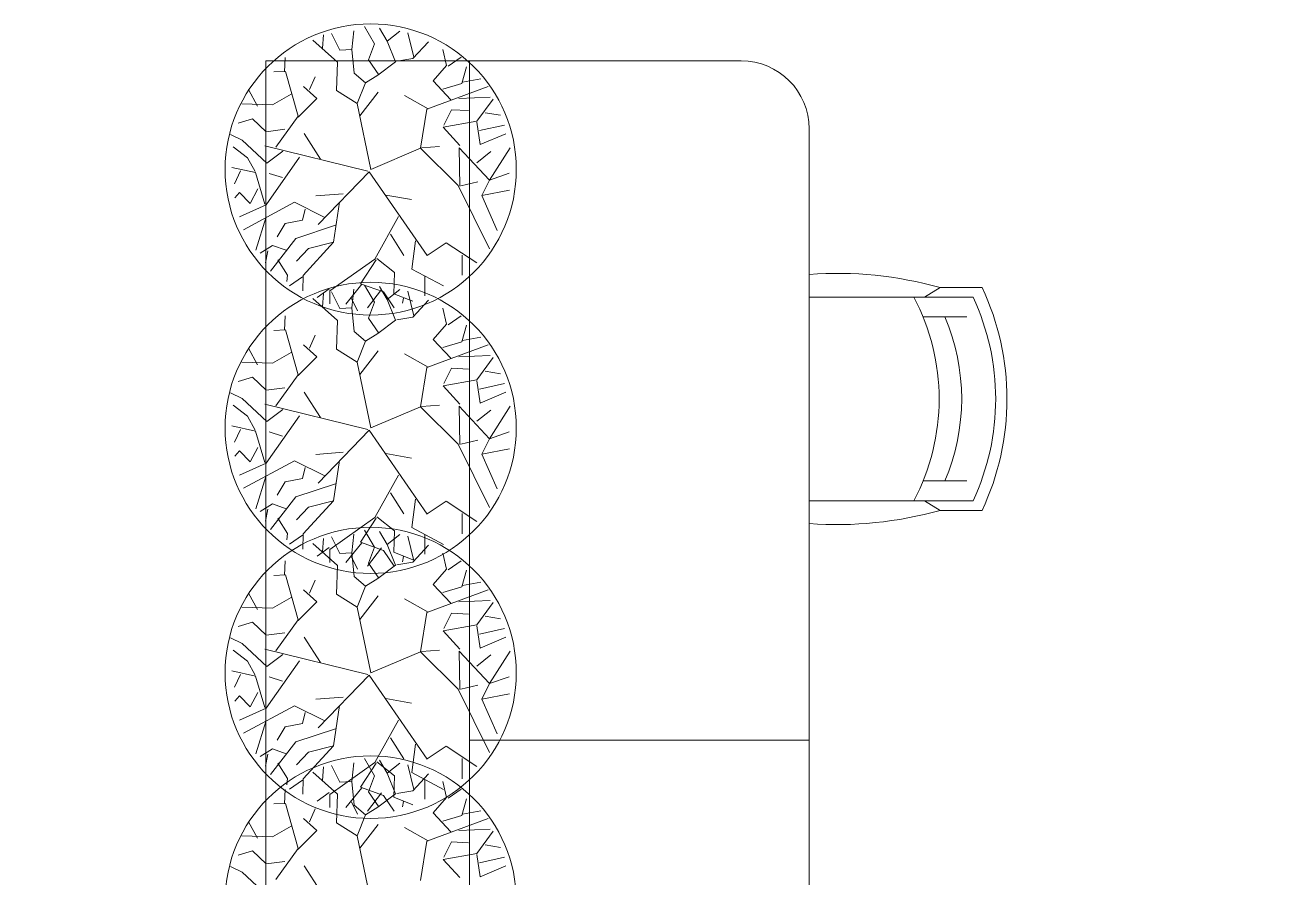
# Model space of a CAD drawing. Header units: millimetres. Extents: x -81374 to 485233, y -39075 to 157313.
# Drawn here: x 31653 to 34445, y -32261 to -30379 of the extents above; entities that cross this region are included whole.
import ezdxf
from ezdxf.enums import TextEntityAlignment as Align

# ---------------------------------------------------------------- set-up
doc = ezdxf.new("R2010")
doc.units = ezdxf.units.MM
doc.layers.add('G-IMPT', color=8, linetype='Continuous', lineweight=5)
doc.styles.get("Standard").update_dxf_attribs({"font": 'arial.ttf'})

# ---------------------------------------------------------------- blocks, each defined once
blk = doc.blocks.new('floor plan 1')
at = {"layer": 'G-IMPT', "color": 8, "ltscale": 500}
for p, q in [((25537, -8617.8), (25537, -1117.8)), ((25987, -1117.8), (25987, -8617.8)), ((24787, -5617.8), (24787, -7117.8)), ((25537, -7117.8), (25537, -5617.8)), ((25755.2, -6761.6), (25784.8, -6906.9)), ((25866.1, -6784.4), (25901.8, -6840.6)), ((25984.2, -6775.8), (26039.3, -6826.2)), ((25645.2, -6808.2), (25631.2, -6894.9)), ((25964.9, -6810.5), (25915.7, -6878.8)), ((25513.6, -6816.4), (25456.7, -6840.3)), ((25520.5, -6865.6), (25513.6, -6816.4)), ((25558.5, -6814.2), (25595, -6854.5)), ((26039.3, -6826.2), (26064.6, -6838.6)), ((25515, -6847.3), (25459.6, -6859.5)), ((25521.2, -6867.8), (25484.9, -6916.7)), ((25595, -6854.5), (25521.2, -6867.8)), ((25593.6, -6859.3), (25577, -6893.5)), ((25944.6, -6850.1), (25985.7, -6844.6)), ((25985.7, -6844.6), (26016, -6873.5)), ((26016, -6873.5), (26048.1, -6863.9)), ((25502.8, -6886.6), (25468.9, -6881.1)), ((25631.2, -6894.9), (25495.8, -6944.7)), ((25577, -6893.5), (25538.9, -6891.4)), ((25628.6, -6895.7), (25680.2, -6925)), ((25779.4, -6879.6), (25738.9, -6931.9)), ((25915.1, -6877), (25874.1, -6918.2)), ((25915.7, -6878.8), (25943, -6978)), ((25560.5, -6918.5), (25491.6, -6921.2)), ((25578.3, -6915.5), (25617.6, -6957.1)), ((25784.8, -6906.9), (25766.4, -6952.8)), ((25784.8, -6906.9), (25830.9, -6935.6)), ((25874.1, -6918.2), (25903.4, -6945)), ((25930.5, -6928.1), (25971.9, -6904.5)), ((25971.9, -6904.5), (26039.4, -6906.6)), ((26005.5, -6901.1), (26024.7, -6937.8)), ((25554.1, -6951.7), (25543.9, -6988.3)), ((25596, -6939.1), (25554.1, -6951.7)), ((25830.9, -6935.6), (25828.6, -6998.7)), ((25890.6, -6937.7), (25877.5, -6966.1)), ((25552.5, -6954.5), (25511.9, -6962)), ((25617.6, -6957.1), (25587.5, -6990.9)), ((25704.4, -6991.7), (25662, -6975.2)), ((25682.9, -6982.5), (25684.7, -6970.8)), ((25739.3, -6969.8), (25700.1, -6999.5)), ((25727.3, -6996), (25703.2, -6960.8)), ((25731.3, -7001.3), (25762, -6960.8)), ((25737, -6970.5), (25760.4, -7003.6)), ((25766.4, -6952.8), (25739.3, -6969.8)), ((25766.4, -6952.8), (25791.5, -6974.2)), ((25775.1, -7012.9), (25810, -6968.8)), ((25797.8, -6981.3), (25784.4, -6954.1)), ((25791.5, -6974.2), (25796.5, -7026.3)), ((25845.7, -6998.2), (25845.2, -6969.5)), ((25943, -6978), (25969.2, -6976.9)), ((25945.2, -6977.3), (25944.1, -7008.9)), ((25584.5, -6989.4), (25555.5, -7009.3)), ((25587.5, -6990.9), (25595.6, -7026.2)), ((25661.8, -7006.3), (25627.3, -7043.5)), ((25635.6, -7030), (25635.9, -6987.5)), ((25697.5, -7000.3), (25661.8, -7006.3)), ((25700.1, -6999.5), (25719.1, -7045.1)), ((25702.4, -7039.2), (25704.4, -6991.7)), ((25778, -7014.1), (25727.3, -6996)), ((25746.2, -7068.5), (25845.7, -6998.2)), ((25760.4, -7003.6), (25746.6, -7038.9)), ((25828.6, -6998.7), (25883.1, -7047.2)), ((25847, -7002.5), (25873.5, -6983.4)), ((25904, -7032.3), (25904.8, -6998.5)), ((25553.2, -7077.1), (25553.2, -7032.6)), ((25664.5, -7046.1), (25594.3, -7009.1)), ((25660.2, -7009.2), (25673.5, -7063.2)), ((25742.9, -7067.1), (25778, -7014.1)), ((25796.5, -7026.3), (25792.6, -7067.6)), ((25796.5, -7026.3), (25823.1, -7025.1)), ((25823.1, -7025.1), (25841.9, -7061.9)), ((25837.6, -7105.6), (25904, -7032.3)), ((25861.8, -7029.1), (25859.7, -7058.7)), ((25906, -7029.4), (25934.7, -7009.5)), ((25939.2, -7032.9), (25940.4, -7019)), ((25960, -7066.8), (25939.2, -7032.9)), ((25588.3, -7104.6), (25521.1, -7059.9)), ((25656.4, -7108.7), (25664.5, -7046.1)), ((25719.1, -7045.1), (25690.6, -7066.9)), ((25741.3, -7069.9), (25702.4, -7039.2)), ((25719.1, -7045.1), (25735.8, -7073.7)), ((25746.6, -7038.9), (25769, -7077)), ((25892.4, -7091.5), (25919, -7063.5)), ((25920.8, -7114.2), (25976.6, -7041.8)), ((25982.3, -7086.9), (25987.8, -7060.5)), ((25561.8, -7230.8), (25492.9, -7090.8)), ((25630.7, -7076.3), (25588.3, -7104.6)), ((25758.3, -7261.1), (25630.8, -7076.2)), ((25711.7, -7123.3), (25681.7, -7076.6)), ((25694, -7162.2), (25746.2, -7068.5)), ((25837.6, -7105.6), (25892.4, -7091.5)), ((25942.2, -7087.8), (25972.4, -7098.7)), ((25972.4, -7098.7), (25999.5, -7081.8)), ((25986, -7161.6), (26009.1, -7087.7)), ((24787, -7117.8), (25537, -7117.8)), ((24787, -8467.8), (24787, -7117.8)), ((24787, -7117.8), (25537, -7117.8)), ((25537, -7117.8), (25537, -8617.8)), ((25824.3, -7194.5), (25837.6, -7105.6)), ((25832.9, -7143), (25920.8, -7114.2)), ((25944.2, -7147.3), (25961.8, -7117.6)), ((25509.5, -7208.7), (25475.8, -7131.6)), ((25758.3, -7261.1), (25870.9, -7144.7)), ((25906, -7154.3), (25944.2, -7147.3)), ((25923.2, -7194), (26036.2, -7133.3)), ((25856.8, -7160.2), (25923.2, -7194)), ((25899.8, -7178.6), (25906, -7154.3)), ((25985.9, -7188.4), (26044.8, -7161.9)), ((25721.7, -7209.6), (25664.9, -7199.8)), ((25912.6, -7293.2), (25985.9, -7188.4)), ((25988.8, -7189.9), (26009.7, -7259.4)), ((26004.5, -7223.2), (26021.4, -7191.3)), ((26021.4, -7191.3), (26045, -7215.5)), ((25509.5, -7208.7), (25448.6, -7220.2)), ((25492.8, -7242.6), (25509.5, -7208.7)), ((25556.3, -7230.4), (25518.7, -7239.3)), ((25558.6, -7229.7), (25559.9, -7314.2)), ((25645.2, -7313.1), (25561.8, -7230.8)), ((25816.3, -7212.5), (25876.5, -7208)), ((26045, -7215.5), (26054.9, -7203.7)), ((25492.8, -7242.6), (25447.4, -7314.3)), ((25492.8, -7242.6), (25449.3, -7258)), ((25559.9, -7314.2), (25492.8, -7242.6)), ((25950.1, -7248.4), (25979.7, -7257.5)), ((26042.9, -7263), (26056, -7234.6)), ((25520.6, -7281.1), (25490.2, -7305.9)), ((25755.2, -7266.4), (25645.2, -7313.1)), ((25755.2, -7266.4), (25784.8, -7411.8)), ((25761.6, -7262.5), (25989, -7318.8)), ((25948.9, -7306.8), (25984.2, -7280.6)), ((25984.2, -7280.6), (26039.3, -7331)), ((26009.7, -7259.4), (26061.5, -7270.7)), ((26010.3, -7261.6), (26027.6, -7292.1)), ((25642.9, -7313.7), (25603.5, -7316.7)), ((25645.2, -7313.1), (25631.2, -7399.8)), ((25866.1, -7289.2), (25901.8, -7345.4)), ((26027.6, -7292.1), (26058.9, -7316.3)), ((25513.6, -7321.3), (25456.7, -7345.1)), ((25520.5, -7370.5), (25513.6, -7321.3)), ((25558.5, -7319), (25595, -7359.3)), ((25964.9, -7315.3), (25915.7, -7383.7)), ((26039.3, -7331), (26064.6, -7343.5)), ((25515, -7352.1), (25459.6, -7364.3)), ((25595, -7359.3), (25521.2, -7372.6)), ((25593.6, -7364.2), (25577, -7398.3)), ((25944.6, -7355), (25985.7, -7349.4)), ((25985.7, -7349.4), (26016, -7378.4)), ((26016, -7378.4), (26048.1, -7368.7)), ((25502.8, -7391.4), (25468.9, -7386)), ((25521.2, -7372.6), (25484.9, -7421.6)), ((25577, -7398.3), (25538.9, -7396.2)), ((25779.4, -7384.5), (25738.9, -7436.7)), ((25915.1, -7381.8), (25874.1, -7423)), ((25915.7, -7383.7), (25943, -7482.8)), ((25560.5, -7423.4), (25491.6, -7426)), ((25631.2, -7399.8), (25495.8, -7449.5)), ((25578.3, -7420.4), (25617.6, -7461.9)), ((25628.6, -7400.6), (25680.2, -7429.9)), ((25784.8, -7411.8), (25766.4, -7457.7)), ((25784.8, -7411.8), (25830.9, -7440.4)), ((25874.1, -7423), (25903.4, -7449.9)), ((25930.5, -7432.9), (25971.9, -7409.3)), ((25971.9, -7409.3), (26039.4, -7411.4)), ((26005.5, -7406), (26024.7, -7442.7)), ((25596, -7443.9), (25554.1, -7456.5)), ((25830.9, -7440.4), (25828.6, -7503.6)), ((25890.6, -7442.5), (25877.5, -7470.9)), ((25552.5, -7459.3), (25511.9, -7466.8)), ((25554.1, -7456.5), (25543.9, -7493.2)), ((25617.6, -7461.9), (25587.5, -7495.7)), ((25739.3, -7474.7), (25700.1, -7504.4)), ((25737, -7475.3), (25760.4, -7508.4)), ((25766.4, -7457.7), (25739.3, -7474.7)), ((25766.4, -7457.7), (25791.5, -7479)), ((25791.5, -7479), (25796.5, -7531.2)), ((25943, -7482.8), (25969.2, -7481.7)), ((25945.2, -7482.1), (25944.1, -7513.7)), ((25584.5, -7494.2), (25555.5, -7514.2)), ((25587.5, -7495.7), (25595.6, -7531)), ((25697.5, -7505.2), (25661.8, -7511.2)), ((25700.1, -7504.4), (25719.1, -7550)), ((25727.3, -7537), (25703.2, -7501.8)), ((25731.3, -7542.3), (25762, -7501.9)), ((25760.4, -7508.4), (25746.6, -7543.8)), ((25775.1, -7553.9), (25810, -7509.9)), ((25797.8, -7522.3), (25784.4, -7495.1)), ((25828.6, -7503.6), (25883.1, -7552.1)), ((25661.8, -7511.2), (25627.3, -7548.3)), ((25635.6, -7571), (25635.9, -7528.5)), ((25660.2, -7514), (25673.5, -7568.1)), ((25704.4, -7532.7), (25662, -7516.2)), ((25682.9, -7523.5), (25684.7, -7511.8)), ((25702.4, -7580.2), (25704.4, -7532.7)), ((25778, -7555.1), (25727.3, -7537)), ((25796.5, -7531.2), (25792.6, -7572.4)), ((25796.5, -7531.2), (25823.1, -7530)), ((25823.1, -7530), (25841.9, -7566.8)), ((25845.7, -7539.2), (25845.2, -7510.5)), ((25847, -7543.6), (25873.5, -7524.4)), ((25861.8, -7534), (25859.7, -7563.5)), ((25664.5, -7587.1), (25594.3, -7550.1)), ((25719.1, -7550), (25690.6, -7571.8)), ((25719.1, -7550), (25735.8, -7578.6)), ((25742.9, -7608.1), (25778, -7555.1)), ((25746.2, -7609.5), (25845.7, -7539.2)), ((25746.6, -7543.8), (25769, -7581.9)), ((25904, -7573.3), (25904.8, -7539.5)), ((25906, -7570.4), (25934.7, -7550.6)), ((25939.2, -7574), (25940.4, -7560.1)), ((25553.2, -7618.2), (25553.2, -7573.6)), ((25656.4, -7649.7), (25664.5, -7587.1)), ((25741.3, -7610.9), (25702.4, -7580.2)), ((25837.6, -7646.6), (25904, -7573.3)), ((25920.8, -7655.2), (25976.6, -7582.8)), ((25960, -7607.8), (25939.2, -7574)), ((25588.3, -7645.6), (25521.1, -7600.9)), ((25630.7, -7617.3), (25588.3, -7645.6)), ((25758.3, -7802.1), (25630.8, -7617.2)), ((25711.7, -7664.3), (25681.7, -7617.6)), ((25694, -7703.2), (25746.2, -7609.5)), ((25892.4, -7632.5), (25919, -7604.5)), ((25982.3, -7627.9), (25987.8, -7601.5)), ((24498, -7625.3), (24404.9, -7625.3)), ((24555.9, -7646.4), (24425.2, -7646.4)), ((24532.3, -7646.4), (24498, -7625.3)), ((24534, -7646.4), (24532.3, -7646.4)), ((24555.9, -7646.4), (24787, -7646.4)), ((25561.8, -7771.8), (25492.9, -7631.8)), ((25824.3, -7735.5), (25837.6, -7646.6)), ((25837.6, -7646.6), (25892.4, -7632.5)), ((25942.2, -7628.8), (25972.4, -7639.8)), ((25972.4, -7639.8), (25999.5, -7622.8)), ((25986, -7702.6), (26009.1, -7628.8)), ((25509.5, -7749.7), (25475.8, -7672.6)), ((25832.9, -7684), (25920.8, -7655.2)), ((25923.2, -7735), (26036.2, -7674.3)), ((25944.2, -7688.3), (25961.8, -7658.6)), ((25758.3, -7802.1), (25870.9, -7685.7)), ((25856.8, -7701.3), (25923.2, -7735)), ((25899.8, -7719.6), (25906, -7695.4)), ((25906, -7695.4), (25944.2, -7688.3)), ((25985.9, -7729.4), (26044.8, -7702.9)), ((25912.6, -7834.3), (25985.9, -7729.4)), ((25988.8, -7730.9), (26009.7, -7800.4)), ((26004.5, -7764.3), (26021.4, -7732.3)), ((26021.4, -7732.3), (26045, -7756.5)), ((25509.5, -7749.7), (25448.6, -7761.2)), ((25492.8, -7783.6), (25509.5, -7749.7)), ((25721.7, -7750.7), (25664.9, -7740.8)), ((25816.3, -7753.5), (25876.5, -7749)), ((26045, -7756.5), (26054.9, -7744.7)), ((25492.8, -7783.6), (25447.4, -7855.3)), ((25492.8, -7783.6), (25449.3, -7799)), ((25559.9, -7855.2), (25492.8, -7783.6)), ((25556.3, -7771.4), (25518.7, -7780.3)), ((25558.6, -7770.7), (25559.9, -7855.2)), ((25645.2, -7854.1), (25561.8, -7771.8)), ((25950.1, -7789.4), (25979.7, -7798.5)), ((26042.9, -7804), (26056, -7775.6)), ((25755.2, -7807.4), (25645.2, -7854.1)), ((25755.2, -7807.4), (25784.8, -7952.8)), ((25761.6, -7803.5), (25989, -7859.8)), ((26009.7, -7800.4), (26061.5, -7811.7)), ((26010.3, -7802.6), (26027.6, -7833.1)), ((25520.6, -7822.2), (25490.2, -7846.9)), ((25866.1, -7830.2), (25901.8, -7886.4)), ((25948.9, -7847.8), (25984.2, -7821.6)), ((25984.2, -7821.6), (26039.3, -7872)), ((26027.6, -7833.1), (26058.9, -7857.3)), ((25513.6, -7862.3), (25456.7, -7886.1)), ((25520.5, -7911.5), (25513.6, -7862.3)), ((25558.5, -7860), (25595, -7900.4)), ((25642.9, -7854.8), (25603.5, -7857.7)), ((25645.2, -7854.1), (25631.2, -7940.8)), ((25964.9, -7856.3), (25915.7, -7924.7)), ((26039.3, -7872), (26064.6, -7884.5)), ((25515, -7893.1), (25459.6, -7905.3)), ((25595, -7900.4), (25521.2, -7913.7)), ((25944.6, -7896), (25985.7, -7890.4)), ((25985.7, -7890.4), (26016, -7919.4)), ((25502.8, -7932.4), (25468.9, -7927)), ((25521.2, -7913.7), (25484.9, -7962.6)), ((25593.6, -7905.2), (25577, -7939.4)), ((25779.4, -7925.5), (25738.9, -7977.8)), ((25915.1, -7922.8), (25874.1, -7964)), ((25915.7, -7924.7), (25943, -8023.8)), ((26016, -7919.4), (26048.1, -7909.7)), ((25631.2, -7940.8), (25495.8, -7990.5)), ((25577, -7939.4), (25538.9, -7937.2)), ((25628.6, -7941.6), (25680.2, -7970.9)), ((25784.8, -7952.8), (25766.4, -7998.7)), ((25784.8, -7952.8), (25830.9, -7981.4)), ((25930.5, -7973.9), (25971.9, -7950.3)), ((25971.9, -7950.3), (26039.4, -7952.5)), ((26005.5, -7947), (26024.7, -7983.7)), ((25560.5, -7964.4), (25491.6, -7967.1)), ((25596, -7985), (25554.1, -7997.5)), ((25578.3, -7961.4), (25617.6, -8002.9)), ((25830.9, -7981.4), (25828.6, -8044.6)), ((25874.1, -7964), (25903.4, -7990.9)), ((25890.6, -7983.5), (25877.5, -8011.9)), ((25552.5, -8000.4), (25511.9, -8007.8)), ((25554.1, -7997.5), (25543.9, -8034.2)), ((25617.6, -8002.9), (25587.5, -8036.7)), ((25766.4, -7998.7), (25739.3, -8015.7)), ((25766.4, -7998.7), (25791.5, -8020)), ((25584.5, -8035.3), (25555.5, -8055.2)), ((25587.5, -8036.7), (25595.6, -8072)), ((25739.3, -8015.7), (25700.1, -8045.4)), ((25737, -8016.3), (25760.4, -8049.4)), ((25791.5, -8020), (25796.5, -8072.2)), ((25943, -8023.8), (25969.2, -8022.7)), ((25945.2, -8023.1), (25944.1, -8054.7)), ((25661.8, -8052.2), (25627.3, -8089.3)), ((25660.2, -8055), (25673.5, -8109.1)), ((25697.5, -8046.2), (25661.8, -8052.2)), ((25700.1, -8045.4), (25719.1, -8091)), ((25760.4, -8049.4), (25746.6, -8084.8)), ((25797.8, -8093.1), (25784.4, -8065.9)), ((25828.6, -8044.6), (25883.1, -8093.1)), ((24425.2, -8096.1), (24555.9, -8096.1)), ((24532.3, -8096.1), (24498, -8117.3)), ((24534, -8096.1), (24532.3, -8096.1)), ((24787, -8096.1), (24555.9, -8096.1)), ((25704.4, -8103.4), (25662, -8087)), ((25682.9, -8094.2), (25684.7, -8082.5)), ((25719.1, -8091), (25690.6, -8112.8)), ((25727.3, -8107.8), (25703.2, -8072.5)), ((25719.1, -8091), (25735.8, -8119.6)), ((25731.3, -8113), (25762, -8072.6)), ((25746.6, -8084.8), (25769, -8122.9)), ((25775.1, -8124.6), (25810, -8080.6)), ((25796.5, -8072.2), (25792.6, -8113.4)), ((25796.5, -8072.2), (25823.1, -8071)), ((25823.1, -8071), (25841.9, -8107.8)), ((25845.7, -8109.9), (25845.2, -8081.2)), ((25847, -8114.3), (25873.5, -8095.1)), ((25861.8, -8075), (25859.7, -8104.5)), ((24404.9, -8117.3), (24498, -8117.3)), ((25664.5, -8157.8), (25594.3, -8120.8)), ((25635.6, -8141.7), (25635.9, -8099.2)), ((25702.4, -8150.9), (25704.4, -8103.4)), ((25778, -8125.8), (25727.3, -8107.8)), ((25746.2, -8180.2), (25845.7, -8109.9)), ((25904, -8144), (25904.8, -8110.2)), ((25906, -8141.1), (25934.7, -8121.3)), ((25553.2, -8188.9), (25553.2, -8144.3)), ((25741.3, -8181.7), (25702.4, -8150.9)), ((25742.9, -8178.8), (25778, -8125.8)), ((25837.6, -8217.3), (25904, -8144)), ((25939.2, -8144.7), (25940.4, -8130.8)), ((25960, -8178.5), (25939.2, -8144.7)), ((25588.3, -8216.4), (25521.1, -8171.7)), ((25656.4, -8220.4), (25664.5, -8157.8)), ((25694, -8274), (25746.2, -8180.2)), ((25892.4, -8203.2), (25919, -8175.2)), ((25920.8, -8225.9), (25976.6, -8153.5)), ((25982.3, -8198.7), (25987.8, -8172.2)), ((25561.8, -8342.5), (25492.9, -8202.5)), ((25630.7, -8188), (25588.3, -8216.4)), ((25758.3, -8372.9), (25630.8, -8187.9)), ((25711.7, -8235), (25681.7, -8188.3)), ((25837.6, -8217.3), (25892.4, -8203.2)), ((25942.2, -8199.5), (25972.4, -8210.5)), ((25972.4, -8210.5), (25999.5, -8193.5)), ((25986, -8273.3), (26009.1, -8199.5)), ((25824.3, -8306.2), (25837.6, -8217.3)), ((25832.9, -8254.7), (25920.8, -8225.9)), ((25944.2, -8259), (25961.8, -8229.3)), ((25509.5, -8320.5), (25475.8, -8243.3)), ((25758.3, -8372.9), (25870.9, -8256.5)), ((25906, -8266.1), (25944.2, -8259)), ((25923.2, -8305.7), (26036.2, -8245)), ((25856.8, -8272), (25923.2, -8305.7)), ((25899.8, -8290.3), (25906, -8266.1)), ((25985.9, -8300.2), (26044.8, -8273.7)), ((25721.7, -8321.4), (25664.9, -8311.6)), ((25816.3, -8324.2), (25876.5, -8319.7)), ((25912.6, -8405), (25985.9, -8300.2)), ((25988.8, -8301.6), (26009.7, -8371.1)), ((26004.5, -8335), (26021.4, -8303.1)), ((26021.4, -8303.1), (26045, -8327.2)), ((26045, -8327.2), (26054.9, -8315.4)), ((25509.5, -8320.5), (25448.6, -8332)), ((25492.8, -8354.4), (25509.5, -8320.5)), ((25556.3, -8342.1), (25518.7, -8351)), ((25558.6, -8341.4), (25559.9, -8425.9)), ((25645.2, -8424.8), (25561.8, -8342.5)), ((26042.9, -8374.7), (26056, -8346.3)), ((25492.8, -8354.4), (25447.4, -8426)), ((25492.8, -8354.4), (25449.3, -8369.8)), ((25559.9, -8425.9), (25492.8, -8354.4)), ((25761.6, -8374.2), (25989, -8430.5)), ((25950.1, -8360.1), (25979.7, -8369.2)), ((26009.7, -8371.1), (26061.5, -8382.4)), ((26010.3, -8373.3), (26027.6, -8403.8)), ((25520.6, -8392.9), (25490.2, -8417.6)), ((25755.2, -8378.1), (25645.2, -8424.8)), ((25755.2, -8378.1), (25784.8, -8523.5)), ((25866.1, -8400.9), (25901.8, -8457.2)), ((25948.9, -8418.6), (25984.2, -8392.3)), ((25984.2, -8392.3), (26039.3, -8442.7)), ((25558.5, -8430.7), (25595, -8471.1)), ((25642.9, -8425.5), (25603.5, -8428.5)), ((25645.2, -8424.8), (25631.2, -8511.5)), ((25964.9, -8427), (25915.7, -8495.4)), ((26027.6, -8403.8), (26058.9, -8428)), ((25513.6, -8433), (25456.7, -8456.9)), ((25520.5, -8482.2), (25513.6, -8433)), ((26039.3, -8442.7), (26064.6, -8455.2)), ((25515, -8463.8), (25459.6, -8476)), ((25521.2, -8484.4), (25484.9, -8533.3)), ((25595, -8471.1), (25521.2, -8484.4)), ((25593.6, -8475.9), (25577, -8510.1)), ((25944.6, -8466.7), (25985.7, -8461.2)), ((25985.7, -8461.2), (26016, -8490.1)), ((26016, -8490.1), (26048.1, -8480.5)), ((25502.8, -8503.2), (25468.9, -8497.7)), ((25631.2, -8511.5), (25495.8, -8561.3)), ((25577, -8510.1), (25538.9, -8508)), ((25628.6, -8512.3), (25680.2, -8541.6)), ((25779.4, -8496.2), (25738.9, -8548.5)), ((25915.1, -8493.5), (25874.1, -8534.7)), ((25915.7, -8495.4), (25943, -8594.5)), ((25560.5, -8535.1), (25491.6, -8537.8)), ((25578.3, -8532.1), (25617.6, -8573.6)), ((25784.8, -8523.5), (25766.4, -8569.4)), ((25784.8, -8523.5), (25830.9, -8552.1)), ((25874.1, -8534.7), (25903.4, -8561.6)), ((25930.5, -8544.6), (25971.9, -8521)), ((25971.9, -8521), (26039.4, -8523.2)), ((26005.5, -8517.7), (26024.7, -8554.4)), ((25552.5, -8571.1), (25511.9, -8578.5)), ((25554.1, -8568.2), (25543.9, -8604.9)), ((25596, -8555.7), (25554.1, -8568.2)), ((25766.4, -8569.4), (25739.3, -8586.4)), ((25766.4, -8569.4), (25791.5, -8590.7)), ((25830.9, -8552.1), (25828.6, -8615.3)), ((25890.6, -8554.3), (25877.5, -8582.6)), ((25617.6, -8573.6), (25587.5, -8607.4)), ((25739.3, -8586.4), (25700.1, -8616.1)), ((25737, -8587.1), (25760.4, -8620.1)), ((25791.5, -8590.7), (25796.5, -8642.9)), ((25943, -8594.5), (25969.2, -8593.5)), ((25945.2, -8593.9), (25944.1, -8625.4)), ((25537, -8617.8), (24937, -8617.8)), ((25987, -8617.8), (25537, -8617.8)), ((25584.5, -8606), (25555.5, -8625.9)), ((25587.5, -8607.4), (25595.6, -8642.7)), ((25661.8, -8622.9), (25627.3, -8660.1)), ((25660.2, -8625.7), (25673.5, -8679.8)), ((25697.5, -8616.9), (25661.8, -8622.9)), ((25700.1, -8616.1), (25719.1, -8661.7)), ((25760.4, -8620.1), (25746.6, -8655.5)), ((25828.6, -8615.3), (25883.1, -8663.8)), ((25796.5, -8642.9), (25792.6, -8684.1)), ((25796.5, -8642.9), (25823.1, -8641.7)), ((25823.1, -8641.7), (25841.9, -8678.5)), ((25861.8, -8645.7), (25859.7, -8675.2)), ((25719.1, -8661.7), (25690.6, -8683.5)), ((25719.1, -8661.7), (25735.8, -8690.3)), ((25746.6, -8655.5), (25769, -8693.6))]:
    blk.add_line(p, q, dxfattribs=at)
at = {"layer": 'G-IMPT', "color": 8, "ltscale": 500, "extrusion": (0, 0, -1)}
for p, q in [((24439.1, -7690.2), (24535.5, -7690.2)), ((24439.1, -8052.3), (24535.5, -8052.3))]:
    blk.add_line(p, q, dxfattribs=at)
at = {"layer": 'G-IMPT', "color": 8, "ltscale": 500}
for centre in [(25755.2, -6761.6), (25755.2, -7266.4), (25755.2, -7807.4), (25755.2, -8378.1)]:
    blk.add_circle(centre, 321.5, dxfattribs=at)
for centre, radius, start, end in [((30901.2, -15868.2), 12777.8, 49.90697, 259.60318), ((24937, -8467.8), 150, 180, 270)]:
    blk.add_arc(centre, radius, start, end, dxfattribs=at)
at = {"layer": 'G-IMPT', "color": 8, "ltscale": 500, "extrusion": (0, 0, -1)}
for centre, major_axis, start_param, end_param in [((24725.4, -8432.4), (838.5, 0), 4.437818, 4.785935), ((24931.1, -7871.3), (580.8, 0), 2.704257, 3.578932), ((24906.1, -7871.3), (-530.9, 0), -0.437348, 0.437328), ((24981, -7871.3), (480.9, 0), 2.65511, 3.628104), ((24906.1, -7871.3), (-455.9, 0), -0.408385, 0.408365), ((24725.4, -7310.1), (838.5, 0), 1.49727, 1.845387)]:
    blk.add_ellipse(centre, major_axis=major_axis, ratio=1, start_param=start_param, end_param=end_param, dxfattribs=at)
at = {"layer": 'G-IMPT', "color": 8, "ltscale": 500}
for rotation, p in [(359.9992, (39680.6, -4989.6, 0)), (359.9992, (35886.7, -10139.3, 0)), (270.0008, (28873.3, -20643.5, 0)), (359.9992, (11975.3, -26935.4, 0)), (359.9992, (15267.6, -26935.4, 0)), (359.9992, (26686.3, -26987.7, 0)), (270.0008, (15861.1, -28615, 0)), (89.9992, (23697.8, -33300.6, 0)), (89.9992, (23597.9, -35337.7, 0)), (89.9992, (23597.9, -37388.3, 0)), (359.9992, (13750.4, -37781.5, 0)), (89.9992, (23697.8, -40746.8, 0)), (89.9992, (23597.8, -44302.5, 0)), (89.9992, (23597.8, -46399.1, 0)), (89.9992, (23697.8, -48339.8, 0)), (89.9992, (23697.8, -54280, 0)), (359.9992, (27418.1, -55702.4, 0)), (89.9992, (9671.9, -65856.5, 0)), (359.9992, (4684.1, -67403.4, 0)), (359.9992, (8737.2, -67403.4, 0))]:
    blk.add_attdef('PARTITIONTYPE', text='', height=200, rotation=rotation, dxfattribs=at).set_placement(p, align=Align.MIDDLE_CENTER)

msp = doc.modelspace()

# ---------------------------------------------------------------- block references
at = {"linetype": 'Continuous', "rotation": 180}
msp.add_blockref('floor plan 1', (58170.8, -39075.4), dxfattribs=at)

doc.saveas('drawing.dxf')
